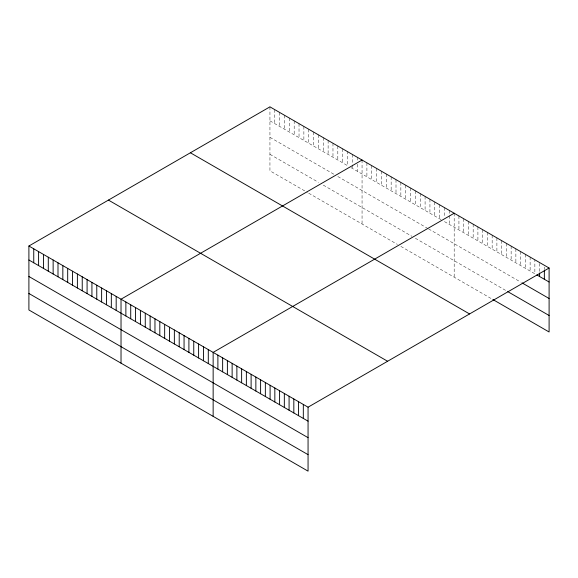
<?xml version="1.0" encoding="UTF-8"?>
<svg xmlns="http://www.w3.org/2000/svg" width="578" height="578" viewBox="0 0 578 578"><rect width="100%" height="100%" fill="white"/><g stroke="black" fill="none" stroke-linecap="round" stroke-linejoin="round"><path stroke-width="0.43" stroke-dasharray="2.89 2.17" d="M269.94 106.851L269.94 170.813L307.344 192.409M269.94 120.831L347.515 165.626L347.515 151.638M350.976 167.62L441.021 219.611M444.489 221.612L534.86 273.784L534.86 259.804M269.94 137.326L334.351 174.52M337.819 176.521L427.865 228.505M428.558 228.902L520.626 282.064M269.94 154.319L318.42 182.316M323.275 185.112L411.933 236.301M415.394 238.302L506.386 290.835M308.724 193.211L397.389 244.4M400.85 246.394L492.153 299.108M544.353 267.029L544.353 269.651M539.606 263.416L539.606 272.159M530.12 257.066L530.12 271.046M525.373 254.327L525.373 268.308M520.626 251.582L520.626 265.569M515.879 248.843L515.879 262.824M511.133 246.105L511.133 260.086M506.386 243.367L506.386 257.347M501.639 240.621L501.639 254.609M496.899 237.883L496.899 251.871M492.153 235.145L492.153 249.125M487.406 232.407L487.406 246.387M482.659 229.668L482.659 243.649M477.912 226.923L477.912 240.91M473.165 224.185L473.165 238.165M468.418 221.446L468.418 235.427M463.679 218.708L463.679 232.688M458.932 215.962L458.932 229.95M454.185 213.224L454.185 277.187M449.337 210.428L449.337 214.792M449.337 215.666L449.337 224.409M444.489 207.625L444.489 217.241M439.641 204.829L439.641 218.809M434.793 202.025L434.793 216.013M429.938 199.229L429.938 213.21M425.09 196.426L425.09 210.414M420.242 193.63L420.242 207.61M415.394 190.834L415.394 204.814M410.546 188.031L410.546 202.011M405.698 185.235L405.698 199.215M400.85 182.431L400.85 196.412M396.002 179.635L396.002 193.616M391.154 176.832L391.154 190.819M386.306 174.036L386.306 188.016M381.458 171.233L381.458 185.22M376.603 168.436L376.603 182.417M371.755 165.633L371.755 179.621M366.907 162.837L366.907 176.817M362.059 160.041L362.059 224.004M357.211 157.238L357.211 160.735M357.211 164.231L357.211 171.218M352.363 154.442L352.363 164.051M352.363 164.925L352.363 168.422M342.667 148.842L342.667 162.823M337.819 146.039L337.819 160.027M332.971 143.243L332.971 157.223M328.123 140.44L328.123 154.427M323.275 137.643L323.275 151.624M318.42 134.847L318.42 148.828M313.572 132.044L313.572 146.024M308.724 129.248L308.724 143.228M303.876 126.445L303.876 140.425M299.028 123.649L299.028 137.629M294.18 120.845L294.18 134.833M289.332 118.049L289.332 132.03M284.484 115.246L284.484 129.234M279.636 112.45L279.636 126.43M274.788 109.647L274.788 123.634"/><path stroke-width="0.87" d="M28.9 246.011L308.06 407.187L308.06 471.149L28.9 309.974L28.9 246.011L269.94 106.851L549.1 268.026L549.1 331.989L492.832 299.498M362.059 160.041L121.026 299.202L121.026 363.165M454.185 213.224L213.145 352.385L213.145 416.348M308.06 407.187L549.1 268.026M536.897 274.962L549.1 282.006M521.985 282.844L549.1 298.501M507.744 291.615L549.1 315.494M190.393 152.773L469.56 313.948M108.44 200.089L387.607 361.264M28.9 259.992L308.06 421.167M28.9 276.486L308.06 437.662M28.9 293.48L308.06 454.655M544.353 270.526L544.353 279.268M539.606 273.033L539.606 276.53M303.32 404.448L303.32 418.429M298.573 401.703L298.573 415.69M293.826 398.965L293.826 412.945M289.079 396.226L289.079 410.207M284.333 393.488L284.333 407.468M279.586 390.742L279.586 404.73M274.839 388.004L274.839 401.992M270.099 385.266L270.099 399.246M265.353 382.528L265.353 396.508M260.606 379.789L260.606 393.77M255.859 377.044L255.859 391.031M251.112 374.306L251.112 388.286M246.365 371.567L246.365 385.548M241.626 368.829L241.626 382.809M236.879 366.084L236.879 380.071M232.132 363.345L232.132 377.326M227.385 360.607L227.385 374.587M222.638 357.869L222.638 371.849M217.892 355.123L217.892 369.111M208.297 349.589L208.297 363.569M203.449 346.786L203.449 360.773M198.601 343.989L198.601 357.97M193.753 341.186L193.753 355.174M188.905 338.39L188.905 352.37M184.057 335.594L184.057 349.574M179.209 332.791L179.209 346.771M174.361 329.995L174.361 343.975M169.513 327.191L169.513 341.172M164.658 324.395L164.658 338.376M159.81 321.592L159.81 335.58M154.962 318.796L154.962 332.776M150.114 315.993L150.114 329.98M145.266 313.197L145.266 327.177M140.418 310.393L140.418 324.381M135.57 307.597L135.57 321.578M130.722 304.801L130.722 318.781M125.874 301.998L125.874 315.978M116.178 296.398L116.178 310.386M111.33 293.602L111.33 307.583M106.475 290.799L106.475 304.787M101.627 288.003L101.627 301.983M96.779 285.2L96.779 299.187M91.931 282.404L91.931 296.384M87.083 279.608L87.083 293.588M82.235 276.804L82.235 290.785M77.387 274.008L77.387 287.989M72.539 271.205L72.539 285.192M67.691 268.409L67.691 282.389M62.843 265.605L62.843 279.593M57.995 262.809L57.995 276.79M53.14 260.006L53.14 273.994M48.292 257.21L48.292 271.19M43.444 254.407L43.444 268.394M38.596 251.611L38.596 265.591M33.748 248.815L33.748 262.795"/></g></svg>
